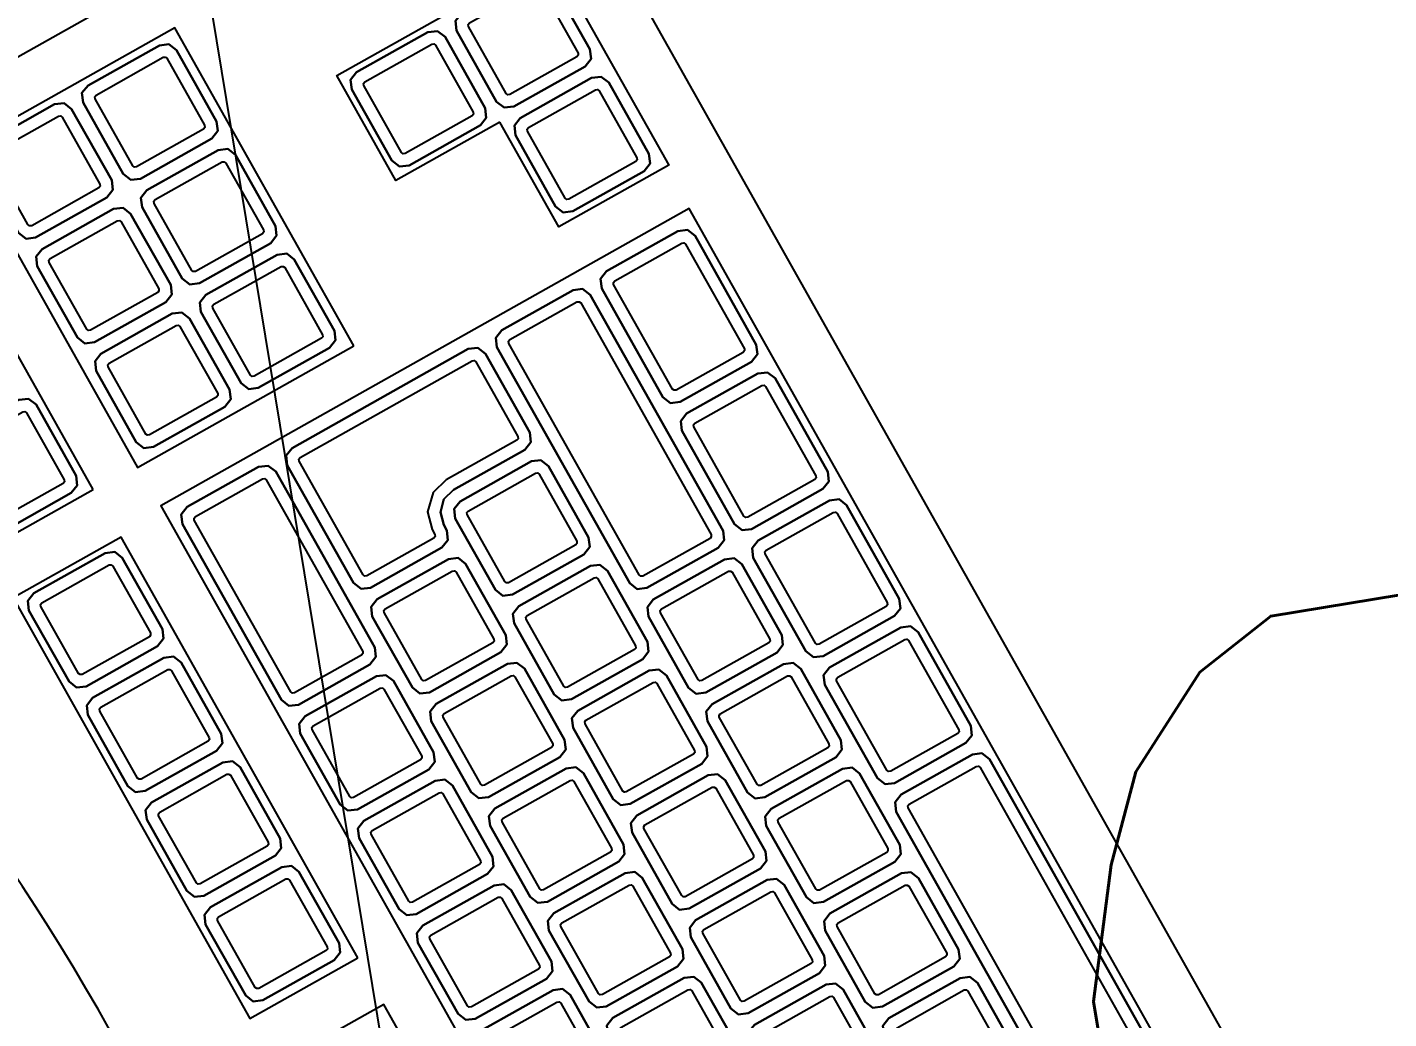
# Model space of a CAD drawing. Header units: millimetres. Extents: x 33240 to 33395, y 51607 to 51720.
# Drawn here: x 33295.3438 to 33295.565, y 51688.3829 to 51688.5441 of the extents above; entities that cross this region are included whole.
import ezdxf
from ezdxf.enums import TextEntityAlignment as Align

# ---------------------------------------------------------------- set-up
doc = ezdxf.new("R2010")
doc.units = ezdxf.units.MM
doc.header["$LTSCALE"] = 0.3
doc.header["$MEASUREMENT"] = 0
doc.linetypes.add('ACAD_ISO04W100', pattern=[30, 24, -3, 0, -3])
doc.layers.get('0').update_dxf_attribs({"linetype": 'CONTINUOUS'})
for name, color, linetype in [('08-EQUI-MEUBLE-PROJ-01', 11, 'CONTINUOUS'), ('10-ANN-TEXTE', 3, 'CONTINUOUS'), ('15-PLAF-TECHN-TEMPORAIRE', 113, 'CONTINUOUS')]:
    doc.layers.add(name, color=color, linetype=linetype)
doc.styles.add('ROMANS', font='romans.shx', dxfattribs={"height": 0.2})
doc.styles.get("Standard").update_dxf_attribs({"font": 'TXT.SHX'})

# ---------------------------------------------------------------- blocks, each defined once
blk = doc.blocks.new('SMP3')
blk.add_lwpolyline([(-1.36713, 0), (0.05214, 0), (0.05214, -1.00264), (-1.36713, -1.00264)], close=True)
at = {"style": 'ROMANS'}
for tag, p in [('SOLS', (-0.64571, -0.14753)), ('PAROIS', (-0.64293, -0.37687)), ('FAUX-PLAFONDS', (-0.65127, -0.61282)), ('FAUX-PLAFONDS', (-0.64849, -0.84216))]:
    blk.add_attdef(tag, text='', height=0.15, dxfattribs=at).set_placement(p, align=Align.MIDDLE)
blk = doc.blocks.new('Clavier-02')
blk.add_line((-22.426, -18.451), (22.429, -18.451))
for points in [[(-9.664, -6.787), (-1.818, -6.787), (-1.818, -4.773), (-9.664, -4.773)], [(-0.951, -6.788), (6.895, -6.788), (6.895, -4.775), (-0.951, -4.775)], [(7.796, -6.775), (13.728, -6.775), (13.728, -4.761), (7.796, -4.761)], [(0.881, -6.58), (0.736, -6.64), (-0.591, -6.64), (-0.736, -6.58), (-0.796, -6.435), (-0.796, -5.105), (-0.736, -4.961), (-0.591, -4.9), (0.736, -4.9), (0.881, -4.961), (0.941, -5.105), (0.941, -6.435)], [(0.941, -5.105), (0.881, -4.961), (0.736, -4.9), (-0.591, -4.9), (-0.736, -4.961), (-0.796, -5.105), (-0.796, -6.435), (-0.736, -6.58), (-0.591, -6.64), (0.736, -6.64), (0.881, -6.58), (0.941, -6.435)], [(2.833, -6.58), (2.69, -6.64), (1.36, -6.64), (1.215, -6.58), (1.155, -6.435), (1.155, -5.105), (1.215, -4.961), (1.36, -4.9), (2.69, -4.9), (2.833, -4.961), (2.893, -5.105), (2.893, -6.435)], [(2.893, -5.105), (2.833, -4.961), (2.69, -4.9), (1.36, -4.9), (1.215, -4.961), (1.155, -5.105), (1.155, -6.435), (1.215, -6.58), (1.36, -6.64), (2.69, -6.64), (2.833, -6.58), (2.893, -6.435)], [(4.786, -6.58), (4.642, -6.64), (3.312, -6.64), (3.169, -6.58), (3.109, -6.435), (3.109, -5.105), (3.169, -4.961), (3.312, -4.9), (4.642, -4.9), (4.786, -4.961), (4.847, -5.105), (4.847, -6.435)], [(4.847, -5.105), (4.786, -4.961), (4.642, -4.9), (3.312, -4.9), (3.169, -4.961), (3.109, -5.105), (3.109, -6.435), (3.169, -6.58), (3.312, -6.64), (4.642, -6.64), (4.786, -6.58), (4.847, -6.435)], [(6.738, -6.58), (6.593, -6.64), (5.265, -6.64), (5.121, -6.58), (5.06, -6.435), (5.06, -5.105), (5.121, -4.961), (5.265, -4.9), (6.593, -4.9), (6.738, -4.961), (6.798, -5.105), (6.798, -6.435)], [(6.798, -5.105), (6.738, -4.961), (6.593, -4.9), (5.265, -4.9), (5.121, -4.961), (5.06, -5.105), (5.06, -6.435), (5.121, -6.58), (5.265, -6.64), (6.593, -6.64), (6.738, -6.58), (6.798, -6.435)], [(9.596, -6.58), (9.452, -6.64), (8.122, -6.64), (7.977, -6.58), (7.919, -6.435), (7.919, -5.105), (7.977, -4.961), (8.122, -4.9), (9.452, -4.9), (9.596, -4.961), (9.656, -5.105), (9.656, -6.435)], [(9.656, -5.105), (9.596, -4.961), (9.452, -4.9), (8.122, -4.9), (7.977, -4.961), (7.919, -5.105), (7.919, -6.435), (7.977, -6.58), (8.122, -6.64), (9.452, -6.64), (9.596, -6.58), (9.656, -6.435)], [(0.728, -6.427), (0.696, -6.44), (-0.552, -6.44), (-0.583, -6.427), (-0.596, -6.396), (-0.596, -5.145), (-0.583, -5.114), (-0.552, -5.1), (0.696, -5.1), (0.728, -5.114), (0.741, -5.145), (0.741, -6.396)], [(2.679, -6.428), (2.65, -6.44), (1.4, -6.44), (1.368, -6.427), (1.355, -6.396), (1.355, -5.145), (1.368, -5.114), (1.4, -5.1), (2.65, -5.1), (2.679, -5.113), (2.693, -5.145), (2.693, -6.396)], [(4.633, -6.427), (4.602, -6.44), (3.352, -6.44), (3.322, -6.428), (3.309, -6.396), (3.309, -5.145), (3.322, -5.113), (3.352, -5.1), (4.602, -5.1), (4.633, -5.114), (4.647, -5.145), (4.647, -6.396)], [(6.585, -6.427), (6.553, -6.44), (5.305, -6.44), (5.274, -6.427), (5.26, -6.396), (5.26, -5.145), (5.274, -5.114), (5.305, -5.1), (6.553, -5.1), (6.585, -5.114), (6.598, -5.145), (6.598, -6.396)], [(9.443, -6.427), (9.412, -6.44), (8.161, -6.44), (8.131, -6.428), (8.119, -6.397), (8.119, -5.144), (8.131, -5.113), (8.161, -5.1), (9.412, -5.1), (9.443, -5.114), (9.456, -5.145), (9.456, -6.396)], [(-22.392, -17.454), (7.025, -17.454), (7.025, -7.604), (-22.392, -7.604)], [(7.753, -11.609), (13.685, -11.609), (13.685, -7.578), (7.753, -7.578)], [(14.522, -7.586), (22.39, -7.586), (22.39, -17.452), (14.522, -17.452)], [(-2.964, -9.296), (-3.024, -9.441), (-3.169, -9.501), (-4.497, -9.501), (-4.642, -9.441), (-4.702, -9.296), (-4.702, -7.966), (-4.642, -7.821), (-4.497, -7.761), (-3.169, -7.761), (-3.024, -7.821), (-2.964, -7.966)], [(-2.964, -7.966), (-3.024, -7.821), (-3.169, -7.761), (-4.497, -7.761), (-4.642, -7.821), (-4.702, -7.966), (-4.702, -9.296), (-4.642, -9.441), (-4.497, -9.501), (-3.169, -9.501), (-3.024, -9.441), (-2.964, -9.296)], [(-3.164, -9.256), (-3.177, -9.288), (-3.209, -9.301), (-4.457, -9.301), (-4.489, -9.288), (-4.502, -9.256), (-4.502, -8.006), (-4.489, -7.974), (-4.457, -7.961), (-3.209, -7.961), (-3.177, -7.974), (-3.164, -8.006)], [(-1.01, -9.296), (-1.07, -9.441), (-1.215, -9.501), (-2.545, -9.501), (-2.69, -9.441), (-2.75, -9.296), (-2.75, -7.966), (-2.69, -7.821), (-2.545, -7.761), (-1.215, -7.761), (-1.07, -7.821), (-1.01, -7.966)], [(-1.01, -7.966), (-1.07, -7.821), (-1.215, -7.761), (-2.545, -7.761), (-2.69, -7.821), (-2.75, -7.966), (-2.75, -9.296), (-2.69, -9.441), (-2.545, -9.501), (-1.215, -9.501), (-1.07, -9.441), (-1.01, -9.296)], [(-1.21, -9.256), (-1.223, -9.288), (-1.255, -9.301), (-2.505, -9.301), (-2.537, -9.288), (-2.55, -9.256), (-2.55, -8.006), (-2.537, -7.974), (-2.505, -7.961), (-1.255, -7.961), (-1.223, -7.974), (-1.21, -8.006)], [(0.941, -9.296), (0.881, -9.441), (0.736, -9.501), (-0.591, -9.501), (-0.736, -9.441), (-0.796, -9.296), (-0.796, -7.966), (-0.736, -7.821), (-0.591, -7.761), (0.736, -7.761), (0.881, -7.821), (0.941, -7.966)], [(0.941, -7.966), (0.881, -7.821), (0.736, -7.761), (-0.591, -7.761), (-0.736, -7.821), (-0.796, -7.966), (-0.796, -9.296), (-0.736, -9.441), (-0.591, -9.501), (0.736, -9.501), (0.881, -9.441), (0.941, -9.296)], [(0.741, -9.256), (0.728, -9.288), (0.696, -9.301), (-0.552, -9.301), (-0.583, -9.288), (-0.596, -9.256), (-0.596, -8.006), (-0.583, -7.974), (-0.552, -7.961), (0.696, -7.961), (0.728, -7.974), (0.741, -8.006)], [(2.893, -9.296), (2.833, -9.441), (2.69, -9.501), (1.36, -9.501), (1.215, -9.441), (1.155, -9.296), (1.155, -7.966), (1.215, -7.821), (1.36, -7.761), (2.69, -7.761), (2.833, -7.821), (2.893, -7.966)], [(2.893, -7.966), (2.833, -7.821), (2.69, -7.761), (1.36, -7.761), (1.215, -7.821), (1.155, -7.966), (1.155, -9.296), (1.215, -9.441), (1.36, -9.501), (2.69, -9.501), (2.833, -9.441), (2.893, -9.296)], [(2.693, -9.256), (2.679, -9.288), (2.65, -9.301), (1.4, -9.301), (1.368, -9.288), (1.355, -9.256), (1.355, -8.006), (1.368, -7.974), (1.4, -7.961), (2.65, -7.961), (2.679, -7.974), (2.693, -8.006)], [(6.738, -9.441), (6.593, -9.501), (3.312, -9.501), (3.169, -9.441), (3.109, -9.296), (3.109, -7.966), (3.169, -7.821), (3.312, -7.761), (6.593, -7.761), (6.738, -7.821), (6.798, -7.966), (6.798, -9.296)], [(6.798, -7.966), (6.738, -7.821), (6.593, -7.761), (3.312, -7.761), (3.169, -7.821), (3.109, -7.966), (3.109, -9.296), (3.169, -9.441), (3.312, -9.501), (6.593, -9.501), (6.738, -9.441), (6.798, -9.296)], [(6.585, -9.288), (6.553, -9.301), (3.352, -9.301), (3.322, -9.288), (3.309, -9.256), (3.309, -8.006), (3.322, -7.974), (3.352, -7.961), (6.553, -7.961), (6.585, -7.974), (6.598, -8.006), (6.598, -9.256)], [(9.596, -9.441), (9.452, -9.501), (8.122, -9.501), (7.977, -9.441), (7.919, -9.296), (7.919, -7.966), (7.977, -7.821), (8.122, -7.761), (9.452, -7.761), (9.596, -7.821), (9.656, -7.966), (9.656, -9.296)], [(9.656, -7.966), (9.596, -7.821), (9.452, -7.761), (8.122, -7.761), (7.977, -7.821), (7.919, -7.966), (7.919, -9.296), (7.977, -9.441), (8.122, -9.501), (9.452, -9.501), (9.596, -9.441), (9.656, -9.296)], [(9.443, -9.288), (9.412, -9.301), (8.161, -9.301), (8.131, -9.288), (8.119, -9.257), (8.119, -8.004), (8.131, -7.974), (8.161, -7.961), (9.412, -7.961), (9.443, -7.974), (9.456, -8.006), (9.456, -9.256)], [(11.548, -9.441), (11.403, -9.501), (10.075, -9.501), (9.931, -9.441), (9.87, -9.296), (9.87, -7.966), (9.931, -7.821), (10.075, -7.761), (11.403, -7.761), (11.548, -7.821), (11.608, -7.966), (11.608, -9.296)], [(11.608, -7.966), (11.548, -7.821), (11.403, -7.761), (10.075, -7.761), (9.931, -7.821), (9.87, -7.966), (9.87, -9.296), (9.931, -9.441), (10.075, -9.501), (11.403, -9.501), (11.548, -9.441), (11.608, -9.296)], [(11.395, -9.288), (11.363, -9.301), (10.115, -9.301), (10.084, -9.288), (10.07, -9.256), (10.07, -8.006), (10.084, -7.974), (10.115, -7.961), (11.363, -7.961), (11.395, -7.974), (11.408, -8.006), (11.408, -9.256)], [(13.357, -9.501), (12.027, -9.501), (11.882, -9.441), (11.822, -9.296), (11.822, -7.966), (11.882, -7.821), (12.027, -7.761), (13.357, -7.761), (13.502, -7.821), (13.56, -7.966), (13.56, -9.296), (13.502, -9.441)], [(13.56, -7.966), (13.502, -7.821), (13.357, -7.761), (12.027, -7.761), (11.882, -7.821), (11.822, -7.966), (11.822, -9.296), (11.882, -9.441), (12.027, -9.501), (13.357, -9.501), (13.502, -9.441), (13.56, -9.296)], [(13.317, -9.301), (12.067, -9.301), (12.035, -9.288), (12.022, -9.256), (12.022, -8.006), (12.035, -7.974), (12.067, -7.961), (13.317, -7.961), (13.347, -7.974), (13.36, -8.004), (13.36, -9.257), (13.347, -9.288)], [(-3.833, -11.25), (-3.893, -11.395), (-4.038, -11.455), (-5.366, -11.455), (-5.511, -11.395), (-5.571, -11.25), (-5.571, -9.92), (-5.511, -9.775), (-5.366, -9.715), (-4.038, -9.715), (-3.893, -9.775), (-3.833, -9.92)], [(-3.833, -9.92), (-3.893, -9.775), (-4.038, -9.715), (-5.366, -9.715), (-5.511, -9.775), (-5.571, -9.92), (-5.571, -11.25), (-5.511, -11.395), (-5.366, -11.455), (-4.038, -11.455), (-3.893, -11.395), (-3.833, -11.25)], [(-1.881, -11.25), (-1.939, -11.395), (-2.084, -11.455), (-3.414, -11.455), (-3.559, -11.395), (-3.619, -11.25), (-3.619, -9.92), (-3.559, -9.775), (-3.414, -9.715), (-2.084, -9.715), (-1.939, -9.775), (-1.881, -9.92)], [(-1.881, -9.92), (-1.939, -9.775), (-2.084, -9.715), (-3.414, -9.715), (-3.559, -9.775), (-3.619, -9.92), (-3.619, -11.25), (-3.559, -11.395), (-3.414, -11.455), (-2.084, -11.455), (-1.939, -11.395), (-1.881, -11.25)], [(0.072, -11.25), (0.012, -11.395), (-0.133, -11.455), (-1.46, -11.455), (-1.605, -11.395), (-1.665, -11.25), (-1.665, -9.92), (-1.605, -9.775), (-1.46, -9.715), (-0.133, -9.715), (0.012, -9.775), (0.072, -9.92)], [(0.072, -9.92), (0.012, -9.775), (-0.133, -9.715), (-1.46, -9.715), (-1.605, -9.775), (-1.665, -9.92), (-1.665, -11.25), (-1.605, -11.395), (-1.46, -11.455), (-0.133, -11.455), (0.012, -11.395), (0.072, -11.25)], [(2.024, -11.25), (1.964, -11.395), (1.821, -11.455), (0.491, -11.455), (0.346, -11.395), (0.286, -11.25), (0.286, -9.92), (0.346, -9.775), (0.491, -9.715), (1.821, -9.715), (1.964, -9.775), (2.024, -9.92)], [(2.024, -9.92), (1.964, -9.775), (1.821, -9.715), (0.491, -9.715), (0.346, -9.775), (0.286, -9.92), (0.286, -11.25), (0.346, -11.395), (0.491, -11.455), (1.821, -11.455), (1.964, -11.395), (2.024, -11.25)], [(3.978, -11.25), (3.918, -11.395), (3.773, -11.455), (2.443, -11.455), (2.3, -11.395), (2.24, -11.25), (2.24, -9.92), (2.3, -9.775), (2.443, -9.715), (3.773, -9.715), (3.918, -9.775), (3.978, -9.92)], [(3.978, -9.92), (3.918, -9.775), (3.773, -9.715), (2.443, -9.715), (2.3, -9.775), (2.24, -9.92), (2.24, -11.25), (2.3, -11.395), (2.443, -11.455), (3.773, -11.455), (3.918, -11.395), (3.978, -11.25)], [(6.798, -13.206), (6.738, -13.348), (6.593, -13.409), (5.123, -13.409), (4.978, -13.348), (4.918, -13.206), (4.918, -11.874), (4.862, -11.664), (4.708, -11.51), (4.499, -11.455), (4.397, -11.455), (4.252, -11.395), (4.192, -11.25), (4.192, -9.92), (4.252, -9.775), (4.397, -9.715), (6.593, -9.715), (6.738, -9.775), (6.798, -9.92)], [(6.798, -9.92), (6.738, -9.775), (6.593, -9.715), (4.397, -9.715), (4.252, -9.775), (4.192, -9.92), (4.192, -11.25), (4.252, -11.395), (4.397, -11.455), (4.499, -11.455), (4.708, -11.51), (4.862, -11.664), (4.918, -11.874), (4.918, -13.206), (4.978, -13.348), (5.123, -13.409), (6.593, -13.409), (6.738, -13.348), (6.798, -13.206)], [(9.656, -11.25), (9.596, -11.395), (9.452, -11.455), (8.122, -11.455), (7.977, -11.395), (7.919, -11.25), (7.919, -9.92), (7.977, -9.775), (8.122, -9.715), (9.452, -9.715), (9.596, -9.775), (9.656, -9.92)], [(9.656, -9.92), (9.596, -9.775), (9.452, -9.715), (8.122, -9.715), (7.977, -9.775), (7.919, -9.92), (7.919, -11.25), (7.977, -11.395), (8.122, -11.455), (9.452, -11.455), (9.596, -11.395), (9.656, -11.25)], [(11.548, -11.395), (11.403, -11.455), (10.075, -11.455), (9.931, -11.395), (9.87, -11.25), (9.87, -9.92), (9.931, -9.775), (10.075, -9.715), (11.403, -9.715), (11.548, -9.775), (11.608, -9.92), (11.608, -11.25)], [(11.608, -9.92), (11.548, -9.775), (11.403, -9.715), (10.075, -9.715), (9.931, -9.775), (9.87, -9.92), (9.87, -11.25), (9.931, -11.395), (10.075, -11.455), (11.403, -11.455), (11.548, -11.395), (11.608, -11.25)], [(13.502, -11.395), (13.357, -11.455), (12.027, -11.455), (11.882, -11.395), (11.822, -11.25), (11.822, -9.92), (11.882, -9.775), (12.027, -9.715), (13.357, -9.715), (13.502, -9.775), (13.56, -9.92), (13.56, -11.25)], [(13.56, -9.92), (13.502, -9.775), (13.357, -9.715), (12.027, -9.715), (11.882, -9.775), (11.822, -9.92), (11.822, -11.25), (11.882, -11.395), (12.027, -11.455), (13.357, -11.455), (13.502, -11.395), (13.56, -11.25)], [(-4.033, -11.21), (-4.046, -11.242), (-4.078, -11.255), (-5.326, -11.255), (-5.357, -11.242), (-5.371, -11.21), (-5.371, -9.96), (-5.357, -9.928), (-5.326, -9.915), (-4.078, -9.915), (-4.046, -9.928), (-4.033, -9.96)], [(-2.081, -11.211), (-2.094, -11.242), (-2.124, -11.255), (-3.374, -11.255), (-3.406, -11.242), (-3.419, -11.21), (-3.419, -9.96), (-3.406, -9.928), (-3.374, -9.915), (-2.124, -9.915), (-2.094, -9.927), (-2.081, -9.958)], [(-0.128, -11.21), (-0.141, -11.242), (-0.172, -11.255), (-1.42, -11.255), (-1.452, -11.242), (-1.465, -11.21), (-1.465, -9.96), (-1.452, -9.928), (-1.42, -9.915), (-0.172, -9.915), (-0.141, -9.928), (-0.128, -9.96)], [(1.824, -11.21), (1.811, -11.242), (1.781, -11.255), (0.531, -11.255), (0.499, -11.242), (0.486, -11.21), (0.486, -9.96), (0.499, -9.928), (0.531, -9.915), (1.781, -9.915), (1.811, -9.927), (1.824, -9.96)], [(3.778, -11.21), (3.765, -11.242), (3.733, -11.255), (2.483, -11.255), (2.453, -11.242), (2.44, -11.21), (2.44, -9.96), (2.453, -9.927), (2.483, -9.915), (3.733, -9.915), (3.765, -9.928), (3.778, -9.96)], [(6.598, -13.165), (6.586, -13.195), (6.553, -13.209), (5.163, -13.209), (5.13, -13.195), (5.118, -13.165), (5.118, -11.847), (5.042, -11.561), (4.812, -11.331), (4.525, -11.255), (4.436, -11.255), (4.405, -11.242), (4.392, -11.21), (4.392, -9.96), (4.405, -9.928), (4.436, -9.915), (6.553, -9.915), (6.585, -9.928), (6.598, -9.96)], [(9.456, -11.21), (9.443, -11.242), (9.412, -11.255), (8.161, -11.255), (8.131, -11.242), (8.119, -11.211), (8.119, -9.958), (8.131, -9.927), (8.161, -9.915), (9.412, -9.915), (9.443, -9.928), (9.456, -9.96)], [(11.395, -11.242), (11.363, -11.255), (10.115, -11.255), (10.084, -11.242), (10.07, -11.21), (10.07, -9.96), (10.084, -9.928), (10.115, -9.915), (11.363, -9.915), (11.395, -9.928), (11.408, -9.96), (11.408, -11.21)], [(13.347, -11.242), (13.317, -11.255), (12.067, -11.255), (12.035, -11.242), (12.022, -11.21), (12.022, -9.96), (12.035, -9.928), (12.067, -9.915), (13.317, -9.915), (13.347, -9.927), (13.36, -9.958), (13.36, -11.211)], [(-5.06, -13.206), (-5.118, -13.348), (-5.263, -13.409), (-6.593, -13.409), (-6.738, -13.348), (-6.798, -13.206), (-6.798, -11.874), (-6.738, -11.729), (-6.593, -11.671), (-5.263, -11.671), (-5.118, -11.729), (-5.06, -11.874)], [(-5.06, -11.874), (-5.118, -11.729), (-5.263, -11.671), (-6.593, -11.671), (-6.738, -11.729), (-6.798, -11.874), (-6.798, -13.206), (-6.738, -13.348), (-6.593, -13.409), (-5.263, -13.409), (-5.118, -13.348), (-5.06, -13.206)], [(-3.107, -13.206), (-3.167, -13.348), (-3.312, -13.409), (-4.639, -13.409), (-4.784, -13.348), (-4.844, -13.206), (-4.844, -11.874), (-4.784, -11.729), (-4.639, -11.671), (-3.312, -11.671), (-3.167, -11.729), (-3.107, -11.874)], [(-3.107, -11.874), (-3.167, -11.729), (-3.312, -11.671), (-4.639, -11.671), (-4.784, -11.729), (-4.844, -11.874), (-4.844, -13.206), (-4.784, -13.348), (-4.639, -13.409), (-3.312, -13.409), (-3.167, -13.348), (-3.107, -13.206)], [(-1.155, -13.206), (-1.215, -13.348), (-1.36, -13.409), (-2.688, -13.409), (-2.833, -13.348), (-2.893, -13.206), (-2.893, -11.874), (-2.833, -11.729), (-2.688, -11.671), (-1.36, -11.671), (-1.215, -11.729), (-1.155, -11.874)], [(-1.155, -11.874), (-1.215, -11.729), (-1.36, -11.671), (-2.688, -11.671), (-2.833, -11.729), (-2.893, -11.874), (-2.893, -13.206), (-2.833, -13.348), (-2.688, -13.409), (-1.36, -13.409), (-1.215, -13.348), (-1.155, -13.206)], [(0.799, -13.206), (0.739, -13.348), (0.594, -13.409), (-0.736, -13.409), (-0.881, -13.348), (-0.939, -13.206), (-0.939, -11.874), (-0.881, -11.729), (-0.736, -11.671), (0.594, -11.671), (0.739, -11.729), (0.799, -11.874)], [(0.799, -11.874), (0.739, -11.729), (0.594, -11.671), (-0.736, -11.671), (-0.881, -11.729), (-0.939, -11.874), (-0.939, -13.206), (-0.881, -13.348), (-0.736, -13.409), (0.594, -13.409), (0.739, -13.348), (0.799, -13.206)], [(2.75, -13.206), (2.69, -13.348), (2.545, -13.409), (1.218, -13.409), (1.073, -13.348), (1.013, -13.206), (1.013, -11.874), (1.073, -11.729), (1.218, -11.671), (2.545, -11.671), (2.69, -11.729), (2.75, -11.874)], [(2.75, -11.874), (2.69, -11.729), (2.545, -11.671), (1.218, -11.671), (1.073, -11.729), (1.013, -11.874), (1.013, -13.206), (1.073, -13.348), (1.218, -13.409), (2.545, -13.409), (2.69, -13.348), (2.75, -13.206)], [(4.702, -13.206), (4.644, -13.348), (4.499, -13.409), (3.169, -13.409), (3.024, -13.348), (2.964, -13.206), (2.964, -11.874), (3.024, -11.729), (3.169, -11.671), (4.499, -11.671), (4.644, -11.729), (4.702, -11.874)], [(4.702, -11.874), (4.644, -11.729), (4.499, -11.671), (3.169, -11.671), (3.024, -11.729), (2.964, -11.874), (2.964, -13.206), (3.024, -13.348), (3.169, -13.409), (4.499, -13.409), (4.644, -13.348), (4.702, -13.206)], [(-5.26, -13.167), (-5.272, -13.196), (-5.303, -13.209), (-6.553, -13.209), (-6.586, -13.195), (-6.598, -13.165), (-6.598, -11.913), (-6.586, -11.883), (-6.555, -11.871), (-5.302, -11.871), (-5.272, -11.883), (-5.26, -11.912)], [(-3.307, -13.165), (-3.319, -13.195), (-3.352, -13.209), (-4.6, -13.209), (-4.632, -13.195), (-4.644, -13.165), (-4.644, -11.913), (-4.632, -11.883), (-4.601, -11.871), (-3.35, -11.871), (-3.319, -11.883), (-3.307, -11.913)], [(-1.355, -13.165), (-1.368, -13.195), (-1.4, -13.209), (-2.648, -13.209), (-2.68, -13.195), (-2.693, -13.165), (-2.693, -11.913), (-2.68, -11.883), (-2.649, -11.871), (-1.399, -11.871), (-1.368, -11.883), (-1.355, -11.913)], [(0.599, -13.165), (0.586, -13.195), (0.554, -13.209), (-0.696, -13.209), (-0.727, -13.196), (-0.739, -13.167), (-0.739, -11.912), (-0.727, -11.883), (-0.698, -11.871), (0.555, -11.871), (0.586, -11.883), (0.599, -11.913)], [(2.55, -13.165), (2.538, -13.195), (2.505, -13.209), (1.257, -13.209), (1.225, -13.195), (1.213, -13.165), (1.213, -11.913), (1.225, -11.883), (1.256, -11.871), (2.507, -11.871), (2.538, -11.883), (2.55, -11.913)], [(4.502, -13.167), (4.49, -13.196), (4.459, -13.209), (3.209, -13.209), (3.177, -13.195), (3.164, -13.165), (3.164, -11.913), (3.177, -11.883), (3.208, -11.871), (4.461, -11.871), (4.49, -11.883), (4.502, -11.912)], [(-6.036, -13.83), (-6.036, -15.16), (-6.096, -15.304), (-6.241, -15.365), (-7.569, -15.365), (-7.714, -15.304), (-7.774, -15.16), (-7.774, -13.83), (-7.714, -13.685), (-7.569, -13.625), (-6.241, -13.625), (-6.096, -13.685)], [(-6.036, -13.83), (-6.096, -13.685), (-6.241, -13.625), (-7.569, -13.625), (-7.714, -13.685), (-7.774, -13.83), (-7.774, -15.16), (-7.714, -15.304), (-7.569, -15.365), (-6.241, -15.365), (-6.096, -15.304), (-6.036, -15.16)], [(-4.082, -13.83), (-4.082, -15.16), (-4.143, -15.304), (-4.287, -15.365), (-5.617, -15.365), (-5.762, -15.304), (-5.82, -15.16), (-5.82, -13.83), (-5.762, -13.685), (-5.617, -13.625), (-4.287, -13.625), (-4.143, -13.685)], [(-4.082, -13.83), (-4.143, -13.685), (-4.287, -13.625), (-5.617, -13.625), (-5.762, -13.685), (-5.82, -13.83), (-5.82, -15.16), (-5.762, -15.304), (-5.617, -15.365), (-4.287, -15.365), (-4.143, -15.304), (-4.082, -15.16)], [(-2.131, -13.83), (-2.131, -15.16), (-2.191, -15.304), (-2.336, -15.365), (-3.664, -15.365), (-3.808, -15.304), (-3.869, -15.16), (-3.869, -13.83), (-3.808, -13.685), (-3.664, -13.625), (-2.336, -13.625), (-2.191, -13.685)], [(-2.131, -13.83), (-2.191, -13.685), (-2.336, -13.625), (-3.664, -13.625), (-3.808, -13.685), (-3.869, -13.83), (-3.869, -15.16), (-3.808, -15.304), (-3.664, -15.365), (-2.336, -15.365), (-2.191, -15.304), (-2.131, -15.16)], [(-0.179, -13.83), (-0.179, -15.16), (-0.237, -15.304), (-0.382, -15.365), (-1.712, -15.365), (-1.857, -15.304), (-1.917, -15.16), (-1.917, -13.83), (-1.857, -13.685), (-1.712, -13.625), (-0.382, -13.625), (-0.237, -13.685)], [(-0.179, -13.83), (-0.237, -13.685), (-0.382, -13.625), (-1.712, -13.625), (-1.857, -13.685), (-1.917, -13.83), (-1.917, -15.16), (-1.857, -15.304), (-1.712, -15.365), (-0.382, -15.365), (-0.237, -15.304), (-0.179, -15.16)], [(1.774, -13.83), (1.774, -15.16), (1.714, -15.304), (1.569, -15.365), (0.242, -15.365), (0.097, -15.304), (0.037, -15.16), (0.037, -13.83), (0.097, -13.685), (0.242, -13.625), (1.569, -13.625), (1.714, -13.685)], [(1.774, -13.83), (1.714, -13.685), (1.569, -13.625), (0.242, -13.625), (0.097, -13.685), (0.037, -13.83), (0.037, -15.16), (0.097, -15.304), (0.242, -15.365), (1.569, -15.365), (1.714, -15.304), (1.774, -15.16)], [(6.798, -13.83), (6.798, -15.16), (6.738, -15.304), (6.593, -15.365), (2.193, -15.365), (2.048, -15.304), (1.988, -15.16), (1.988, -13.83), (2.048, -13.685), (2.193, -13.625), (6.593, -13.625), (6.738, -13.685)], [(6.798, -13.83), (6.738, -13.685), (6.593, -13.625), (2.193, -13.625), (2.048, -13.685), (1.988, -13.83), (1.988, -15.16), (2.048, -15.304), (2.193, -15.365), (6.593, -15.365), (6.738, -15.304), (6.798, -15.16)], [(11.608, -13.83), (11.608, -15.16), (11.548, -15.304), (11.403, -15.365), (10.075, -15.365), (9.931, -15.304), (9.87, -15.16), (9.87, -13.83), (9.931, -13.685), (10.075, -13.625), (11.403, -13.625), (11.548, -13.685)], [(11.608, -13.83), (11.548, -13.685), (11.403, -13.625), (10.075, -13.625), (9.931, -13.685), (9.87, -13.83), (9.87, -15.16), (9.931, -15.304), (10.075, -15.365), (11.403, -15.365), (11.548, -15.304), (11.608, -15.16)], [(-6.236, -13.869), (-6.236, -15.12), (-6.249, -15.151), (-6.281, -15.165), (-7.529, -15.165), (-7.561, -15.151), (-7.574, -15.12), (-7.574, -13.869), (-7.561, -13.838), (-7.529, -13.825), (-6.281, -13.825), (-6.249, -13.838)], [(-4.282, -13.869), (-4.282, -15.12), (-4.296, -15.151), (-4.327, -15.165), (-5.578, -15.165), (-5.608, -15.152), (-5.62, -15.121), (-5.62, -13.868), (-5.608, -13.837), (-5.578, -13.825), (-4.327, -13.825), (-4.296, -13.838)], [(-2.331, -13.869), (-2.331, -15.12), (-2.344, -15.151), (-2.376, -15.165), (-3.624, -15.165), (-3.655, -15.151), (-3.669, -15.12), (-3.669, -13.869), (-3.655, -13.838), (-3.624, -13.825), (-2.376, -13.825), (-2.344, -13.838)], [(-0.379, -13.868), (-0.379, -15.121), (-0.392, -15.152), (-0.422, -15.165), (-1.672, -15.165), (-1.704, -15.151), (-1.717, -15.12), (-1.717, -13.869), (-1.704, -13.838), (-1.672, -13.825), (-0.422, -13.825), (-0.392, -13.837)], [(1.574, -13.869), (1.574, -15.12), (1.561, -15.151), (1.53, -15.165), (0.282, -15.165), (0.25, -15.151), (0.237, -15.12), (0.237, -13.869), (0.25, -13.838), (0.282, -13.825), (1.53, -13.825), (1.561, -13.838)], [(6.598, -13.869), (6.598, -15.12), (6.585, -15.151), (6.553, -15.165), (2.233, -15.165), (2.201, -15.151), (2.188, -15.12), (2.188, -13.869), (2.201, -13.838), (2.233, -13.825), (6.553, -13.825), (6.585, -13.838)], [(11.408, -13.869), (11.408, -15.12), (11.395, -15.151), (11.363, -15.165), (10.115, -15.165), (10.084, -15.151), (10.07, -15.12), (10.07, -13.869), (10.084, -13.838), (10.115, -13.825), (11.363, -13.825), (11.395, -13.838)], [(-2.964, -15.783), (-2.964, -17.113), (-3.024, -17.258), (-3.169, -17.318), (-14.295, -17.318), (-14.44, -17.258), (-14.5, -17.113), (-14.5, -15.783), (-14.44, -15.639), (-14.295, -15.578), (-3.169, -15.578), (-3.024, -15.639)], [(-2.964, -15.783), (-3.024, -15.639), (-3.169, -15.578), (-14.295, -15.578), (-14.44, -15.639), (-14.5, -15.783), (-14.5, -17.113), (-14.44, -17.258), (-14.295, -17.318), (-3.169, -17.318), (-3.024, -17.258), (-2.964, -17.113)], [(-0.596, -15.783), (-0.596, -17.113), (-0.654, -17.258), (-0.799, -17.318), (-2.545, -17.318), (-2.69, -17.258), (-2.75, -17.113), (-2.75, -15.783), (-2.69, -15.639), (-2.545, -15.578), (-0.799, -15.578), (-0.654, -15.639)], [(-0.596, -15.783), (-0.654, -15.639), (-0.799, -15.578), (-2.545, -15.578), (-2.69, -15.639), (-2.75, -15.783), (-2.75, -17.113), (-2.69, -17.258), (-2.545, -17.318), (-0.799, -17.318), (-0.654, -17.258), (-0.596, -17.113)], [(1.774, -15.783), (1.774, -17.113), (1.714, -17.258), (1.569, -17.318), (-0.175, -17.318), (-0.32, -17.258), (-0.38, -17.113), (-0.38, -15.783), (-0.32, -15.639), (-0.175, -15.578), (1.569, -15.578), (1.714, -15.639)], [(1.774, -15.783), (1.714, -15.639), (1.569, -15.578), (-0.175, -15.578), (-0.32, -15.639), (-0.38, -15.783), (-0.38, -17.113), (-0.32, -17.258), (-0.175, -17.318), (1.569, -17.318), (1.714, -17.258), (1.774, -17.113)], [(4.143, -15.783), (4.143, -17.113), (4.082, -17.258), (3.94, -17.318), (2.193, -17.318), (2.048, -17.258), (1.988, -17.113), (1.988, -15.783), (2.048, -15.639), (2.193, -15.578), (3.94, -15.578), (4.082, -15.639)], [(4.143, -15.783), (4.082, -15.639), (3.94, -15.578), (2.193, -15.578), (2.048, -15.639), (1.988, -15.783), (1.988, -17.113), (2.048, -17.258), (2.193, -17.318), (3.94, -17.318), (4.082, -17.258), (4.143, -17.113)], [(6.798, -15.783), (6.798, -17.113), (6.738, -17.258), (6.593, -17.318), (4.561, -17.318), (4.419, -17.258), (4.359, -17.113), (4.359, -15.783), (4.419, -15.639), (4.561, -15.578), (6.593, -15.578), (6.738, -15.639)], [(6.798, -15.783), (6.738, -15.639), (6.593, -15.578), (4.561, -15.578), (4.419, -15.639), (4.359, -15.783), (4.359, -17.113), (4.419, -17.258), (4.561, -17.318), (6.593, -17.318), (6.738, -17.258), (6.798, -17.113)], [(9.596, -15.639), (9.656, -15.783), (9.656, -17.113), (9.596, -17.258), (9.452, -17.318), (8.122, -17.318), (7.977, -17.258), (7.919, -17.113), (7.919, -15.783), (7.977, -15.639), (8.122, -15.578), (9.452, -15.578)], [(9.656, -15.783), (9.596, -15.639), (9.452, -15.578), (8.122, -15.578), (7.977, -15.639), (7.919, -15.783), (7.919, -17.113), (7.977, -17.258), (8.122, -17.318), (9.452, -17.318), (9.596, -17.258), (9.656, -17.113)], [(11.548, -15.639), (11.608, -15.783), (11.608, -17.113), (11.548, -17.258), (11.403, -17.318), (10.075, -17.318), (9.931, -17.258), (9.87, -17.113), (9.87, -15.783), (9.931, -15.639), (10.075, -15.578), (11.403, -15.578)], [(11.608, -15.783), (11.548, -15.639), (11.403, -15.578), (10.075, -15.578), (9.931, -15.639), (9.87, -15.783), (9.87, -17.113), (9.931, -17.258), (10.075, -17.318), (11.403, -17.318), (11.548, -17.258), (11.608, -17.113)], [(-3.164, -15.823), (-3.164, -17.073), (-3.177, -17.105), (-3.209, -17.118), (-14.255, -17.118), (-14.287, -17.105), (-14.3, -17.073), (-14.3, -15.823), (-14.287, -15.792), (-14.255, -15.778), (-3.209, -15.778), (-3.177, -15.792)], [(-0.796, -15.822), (-0.796, -17.075), (-0.808, -17.106), (-0.839, -17.118), (-2.505, -17.118), (-2.537, -17.105), (-2.55, -17.073), (-2.55, -15.823), (-2.537, -15.792), (-2.505, -15.778), (-0.839, -15.778), (-0.808, -15.791)], [(1.574, -15.823), (1.574, -17.073), (1.561, -17.105), (1.53, -17.118), (-0.135, -17.118), (-0.167, -17.105), (-0.18, -17.073), (-0.18, -15.823), (-0.167, -15.792), (-0.135, -15.778), (1.53, -15.778), (1.561, -15.792)], [(3.943, -15.823), (3.943, -17.073), (3.929, -17.106), (3.899, -17.118), (2.233, -17.118), (2.201, -17.105), (2.188, -17.073), (2.188, -15.823), (2.201, -15.792), (2.233, -15.778), (3.899, -15.778), (3.929, -15.791)], [(6.598, -15.823), (6.598, -17.073), (6.585, -17.105), (6.553, -17.118), (4.602, -17.118), (4.572, -17.106), (4.559, -17.073), (4.559, -15.823), (4.572, -15.791), (4.602, -15.778), (6.553, -15.778), (6.585, -15.792)], [(9.443, -15.792), (9.456, -15.823), (9.456, -17.073), (9.443, -17.105), (9.412, -17.118), (8.161, -17.118), (8.131, -17.106), (8.119, -17.075), (8.119, -15.822), (8.131, -15.791), (8.161, -15.778), (9.412, -15.778)], [(11.395, -15.792), (11.408, -15.823), (11.408, -17.073), (11.395, -17.105), (11.363, -17.118), (10.115, -17.118), (10.084, -17.105), (10.07, -17.073), (10.07, -15.823), (10.084, -15.792), (10.115, -15.778), (11.363, -15.778)]]:
    blk.add_lwpolyline(points, close=True)
for points in [[(9.762, -15.462), (9.762, -13.524), (11.717, -13.524), (11.717, -15.462)], [(11.717, -15.462), (13.689, -15.462), (13.689, -17.511), (7.806, -17.511), (7.806, -15.462), (9.762, -15.462)]]:
    blk.add_lwpolyline(points)
for centre, radius, start, end in [((0, -302.683), 302.683, 85.83595, 94.16405), ((0, -303.134), 302.683, 85.83595, 94.16405), ((0, 36.353), 39.055, 251.59, 288.41)]:
    blk.add_arc(centre, radius, start, end)
at = {"flags": 1}
for p in [(-6.934, 25.323), (-6.934, 15.323), (-6.934, 5.323)]:
    blk.add_attdef('***', p, '', height=5, dxfattribs=at)

msp = doc.modelspace()

# ---------------------------------------------------------------- linework, layer by layer
at = {"layer": '15-PLAF-TECHN-TEMPORAIRE', "color": 8, "linetype": 'ACAD_ISO04W100'}
msp.add_ellipse((33298.29583, 51679.27032), major_axis=(-12.02614, -6.76292), ratio=0.772976, dxfattribs=at)

# ---------------------------------------------------------------- block references
at = {"layer": '08-EQUI-MEUBLE-PROJ-01', "xscale": 0.009999999993108247, "yscale": 0.009999999998770808, "zscale": 0.01, "rotation": 119.3561571618254}
msp.add_blockref('Clavier-02', (33295.33369, 51688.36785), dxfattribs=at)
at = {"layer": '10-ANN-TEXTE'}
ref = msp.add_blockref('SMP3', (33295.55733, 51687.75322), dxfattribs=dict(at, rotation=189.350573668281))
ref.add_attrib('FAUX-PLAFONDS', 'FPFM+FPPO', dxfattribs={"layer": '0', "height": 0.15, "rotation": 189.3506, "style": 'ROMANS'}).set_placement((33296.10038, 51688.46371), align=Align.MIDDLE)

doc.saveas('drawing.dxf')
